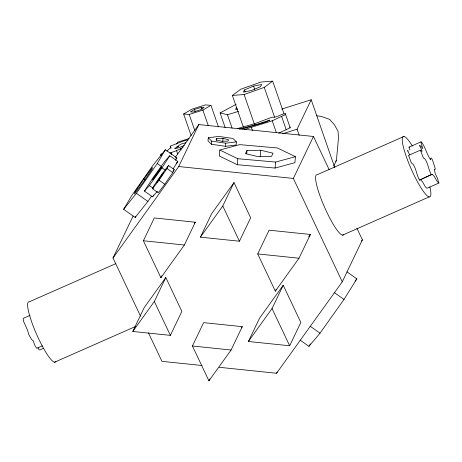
<?xml version="1.0" encoding="UTF-8"?>
<svg xmlns="http://www.w3.org/2000/svg" width="462" height="462" viewBox="0 0 462 462"><rect width="100%" height="100%" fill="white"/><g stroke="black" fill="none" stroke-linecap="round" stroke-linejoin="round"><path stroke-width="0.69" d="M208.281 137.74L208.01 140.875L211.411 144.26L225.468 146.321L236.122 145.004L236.394 141.869L232.992 138.484L218.936 136.423L208.281 137.74L211.683 141.118L225.739 143.185L236.394 141.869M211.411 144.26L211.683 141.118M216.58 140.419L216.753 138.473L223.025 138.369L228.609 139.703L227.922 141.135L221.65 141.239L216.066 139.905L216.753 138.473M219.82 150.011L219.3 156L237.277 164.715L275.081 168.053L294.912 162.676L295.426 156.687L277.448 147.973L239.645 144.635L219.82 150.011L237.791 158.726L275.6 162.064L295.426 156.687M222.742 141.62L223.025 138.369M225.468 146.321L225.739 143.185M237.277 164.715L237.791 158.726M246.691 153.817L246.979 150.485L260.77 150.266L273.048 153.193L271.541 156.341L257.75 156.56L245.472 153.632L246.979 150.485M260.193 156.93L260.77 150.266M275.081 168.053L275.6 162.064M333.685 166.101L336.446 160.331L338.461 138.196L338.063 131.243L334.361 124.705L329.666 119.375L321.061 116.366L316.401 115.714M140.529 316.123L113.011 257.981L133.12 216.008M152.5 188.744L153.962 185.684L161.943 174.07L168.463 165.506L174.214 169.56L172.748 172.615L164.767 184.234L158.252 192.793L152.5 188.744L159.015 180.18L166.996 168.561L168.463 165.506M176.594 144.144L177.529 142.204L189.183 138.502M113.011 257.981L178.719 166.534L198.827 124.567L313.461 136.475L329.158 169.629M143.393 240.754L154.314 217.954L195.293 222.21L184.367 245.01L160.88 277.697L143.393 240.754L184.367 245.01M244.456 89.928L243.405 92.117L251.472 90.483L260.591 86.66L261.636 84.471L253.569 86.105L244.456 89.928L245.16 91.95M132.79 331.456L144.265 307.501L165.818 277.512L181.861 311.411L170.386 335.366L132.79 331.456L154.343 301.467L165.818 277.512M160.88 277.697L161.792 275.797M200.387 237.162L211.608 213.739L233.997 182.582L250.664 217.793L239.443 241.222L200.387 237.162L222.776 206.006L233.997 182.582M192.429 346.003L203.621 322.643L242.273 326.663L231.081 350.017L208.928 380.855L192.429 346.003L231.081 350.017M299.22 135.291L297.095 129.175L311.192 99.746L281.716 109.107M219.248 367.296L276.565 373.256L342.278 281.808L293.353 178.447L313.461 136.475M257.709 253.921L269.086 230.18L310.389 234.471L299.012 258.218L275.335 291.164L257.709 253.921L299.012 258.218M208.928 380.855L209.858 378.909M248.394 341.482L259.557 318.174L283.218 285.25L300.831 322.464L289.662 345.772L248.394 341.482L272.049 308.558L283.218 285.25M275.335 291.164L276.259 289.241M276.565 373.256L277.188 371.962M342.278 281.808L362.387 239.836L356.849 228.136M151.576 196.177L147.892 201.432L135.152 217.446L123.637 209.326L131.762 195.559L152.627 165.777L165.367 149.757L176.888 157.877L175.473 160.274M123.637 209.326L136.377 193.312L157.242 163.525L165.367 149.757M135.152 217.446L135.863 216.251M300.19 340.188L308.916 346.338L310.435 343.913M308.916 346.338L320.016 333.177L343.994 299.434L356.878 278.846L346.985 271.875M335.712 161.498L336.446 160.331M157.455 191.28L152.547 196.818L144.45 191.106L152.2 178.961L164.859 161.278L169.768 155.74L177.864 161.452L173.215 168.734M144.45 191.106L149.353 185.568L162.012 167.885L169.768 155.74M152.547 196.818L153.713 194.993M143.792 179.089L134.812 192.336L134.477 194.005L143.128 182.426L152.108 169.179L152.437 167.51L143.792 179.089L144.953 179.909M175.242 157.392L198.827 124.567M194.45 223.377L195.293 222.21M241.435 327.829L242.273 326.663M308.732 236.781L310.389 234.471M361.544 241.008L362.387 239.836M172.909 171.275L174.214 169.56M176.01 158.98L176.888 157.877M355.03 281.04L356.878 278.846M176.08 163.461L177.864 161.452M166.955 151.126L169.924 148.21L171.084 147.84L170.218 146.171L182.392 141.424L186.995 139.974L188.005 140.413M409.921 149.913L409.014 147.159L420.899 141.921L422.73 148.585L420.691 145.957L419.346 145.368L421.679 149.74L421.973 151.484L420.414 150.167L408.529 155.411L411.244 162.566L412.271 163.877L412.803 163.871C416.406 168.751 416.476 174.965 419.542 180.088L432.207 174.232L434.361 176.53L437.37 181.751L438.9 183.021L427.015 188.265L425.485 186.995L422.476 181.774L420.322 179.475M419.542 180.088L432.207 174.232M243.445 127.269L232.374 95.443L240.783 89.201L260.932 82.057L272.667 81.145L283.974 113.652M232.374 95.443L244.109 94.537L264.258 87.387L272.667 81.145M191.147 135.626L183.633 114.016L191.713 109.234L205.376 104.897L210.955 105.336L218.474 126.946M194.502 109.459L190.465 111.844L193.255 112.064L200.086 109.898L204.123 107.507L201.334 107.288L194.502 109.459L195.212 111.492M183.633 114.016L189.212 114.455L202.876 110.118L210.955 105.336M225.248 127.766L220.103 112.976L236.146 104.291M244.15 129.579L272.239 120.767L285.551 114.564L285.331 113.692C280.677 113.906 276.859 118.064 272.054 117.175L254.481 123.764L237.22 128.621M278.725 133.172L290.153 127.795L289.934 126.923M169.756 153.072L176.542 150.67L183.027 147.488M162.699 153.361L160.816 154.233L160.291 155.336L161.665 155.134M403.938 136.469L317.273 174.688A32.952 5.821 66.2 0 0 324.826 207.848A32.952 5.821 66.2 0 0 343.838 234.378M115.852 263.635L29.331 301.79A32.941 5.821 66.2 0 0 36.833 334.858A32.941 5.821 66.2 0 0 55.862 361.475M30.094 315.327L23.1 318.41L23.626 321.483L27.726 330.63L28.557 334.095L31.52 339.374L33.281 340.898L34.725 345.172L36.694 348.348L42.417 345.824M43.774 348.186L39.957 349.873L38.999 349.792L38.005 347.701M342.515 235.141L429.181 196.922M54.533 362.22L135.77 326.391M184.361 145.409L179.296 147.569L174.798 148.758L175.133 148.187L178.54 146.414L176.796 146.962L180.03 144.675L182.011 143.711L185.868 142.781M282.698 133.749L297.095 129.175M239.512 129.181L257.992 123.955L269.889 120.085L265.419 122.205L241.828 129.031M220.103 112.976L227.431 114.709L238.427 111.44M236.966 109.055L235.568 109.338L236.475 107.444L237.185 109.471M420.899 141.921L421.436 141.926C425.462 147.332 426.749 154.181 430.526 159.748L430.503 158.582L431.277 157.998L432.501 160.019L435.377 169.15L434.084 169.768L434.482 170.051L435.146 173.412L437.347 178.055L438.9 183.021M409.014 147.159L409.546 147.17M178.719 166.534L293.353 178.447M202.056 365.511L161.931 361.342L148.481 332.917M408.356 151.005L407.461 150.606L409.794 154.978M166.996 168.561L172.748 172.615M157.242 163.525L161.273 166.372M162.012 167.885L165.483 170.334M334.101 292.463L343.994 299.434M159.015 180.18L164.767 184.234M149.353 185.568L153.401 188.427M136.377 193.312L147.892 201.432M310.123 326.207L320.016 333.177M431.427 174.85C428.361 169.721 428.291 163.508 424.688 158.628L424.156 158.633L423.128 157.323L420.414 150.167M272.049 308.558L289.662 345.772M222.776 206.006L239.443 241.222M154.343 301.467L170.386 335.366M311.192 99.746L334.829 167.7M285.331 113.692L290.153 127.795M281.658 116.615L286.261 129.851M264.258 87.387L274.619 117.181M272.239 120.767L276.38 132.681M253.569 86.105L254.741 89.478M244.109 94.537L254.475 124.33M251.368 127.46L252.518 130.769M227.431 114.709L232.103 128.159M202.876 110.118L208.275 125.647M201.334 107.288L202.044 109.321M189.212 114.455L194.849 130.659M180.567 148.695L181.023 150.017M176.542 150.67L177.691 153.979M170.218 146.171L170.905 148.158M171.079 152.627L171.772 154.608M429.862 186.914A32.952 5.821 66.2 0 1 421.483 188.594A32.952 5.821 66.2 0 1 402.974 145.207A32.952 5.821 66.2 0 1 412.427 146.044M153.453 178.222L152.633 179.937L160.759 168.624L161.585 166.909L153.453 178.222M157.577 180.977L156.976 182.23L163.496 172.736L157.577 180.977"/></g></svg>
